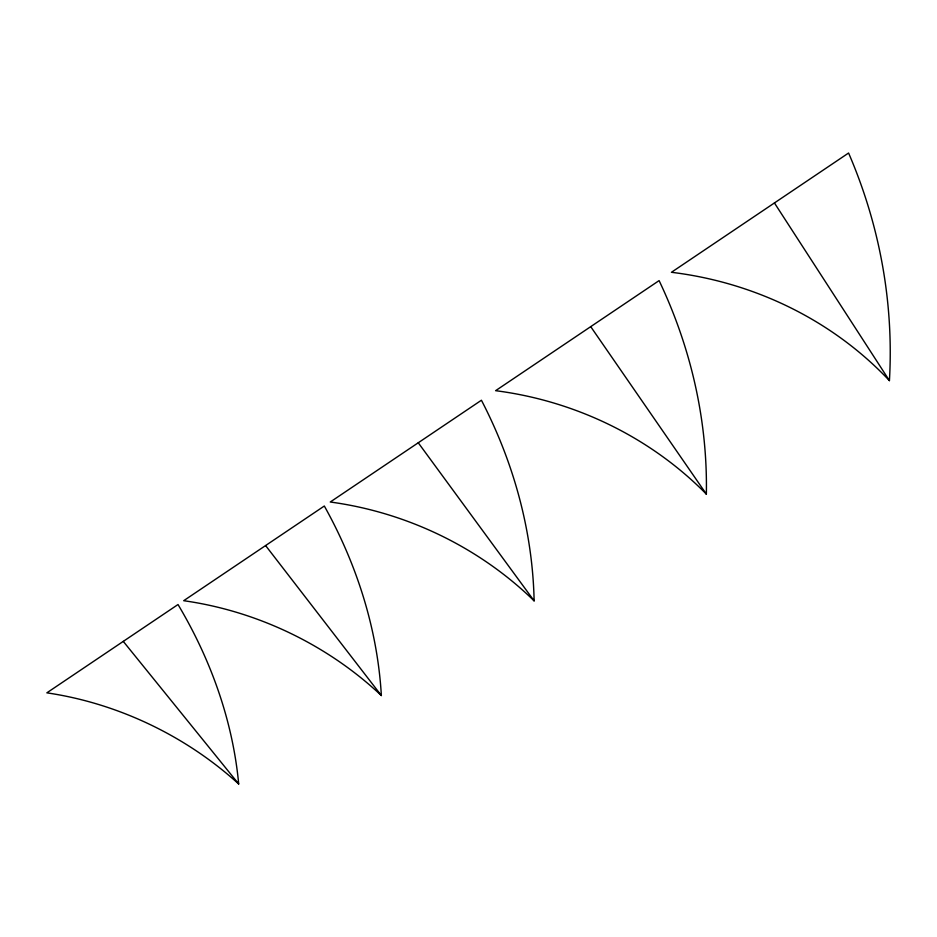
<?xml version="1.0" encoding="UTF-8"?>
<svg xmlns="http://www.w3.org/2000/svg" width="937" height="937" viewBox="0 0 937 937"><rect width="100%" height="100%" fill="white"/><g stroke="black" fill="none" stroke-linecap="round" stroke-linejoin="round"><path stroke-width="1.41" d="M123.274 641.376L238.689 783.976A300.355 242.214 27.3 0 0 46.85 692.841L178.018 604.529A444.934 357.22 36.3 0 1 238.689 783.976M265.593 545.557L381.359 695.547A309.315 258.952 25.5 0 0 183.699 600.699L324.319 506.015A458.228 383.186 36.9 0 1 381.359 695.547M418.253 442.768L534.125 600.851A319.119 277.223 22.3 0 0 330.269 502.009L481.419 400.24A472.377 411.999 37.6 0 1 534.125 600.851M590.72 326.65L706.357 494.104A330.796 297.884 16.2 0 0 495.614 390.682L659.098 280.608A488.259 445.766 38.7 0 1 706.357 494.104M774.43 202.954L889.424 380.633A344.957 318.849 4.5 0 0 671.442 272.292L848.582 153.024A505.078 483.082 41.5 0 1 889.424 380.633"/></g></svg>
